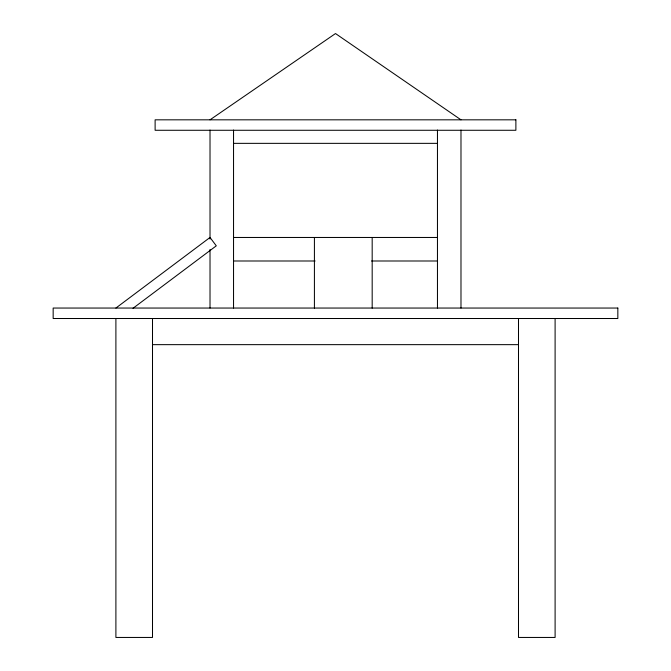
<?xml version="1.0" encoding="UTF-8"?>
<svg xmlns="http://www.w3.org/2000/svg" width="671" height="671" viewBox="0 0 671 671"><rect width="100%" height="100%" fill="white"/><g stroke="black" fill="none" stroke-linecap="round" stroke-linejoin="round"><path stroke-width="1.01" d="M115.898 308.048L210.015 237.467L216.288 245.829L133.001 308.299M210.015 119.824L335.5 33.55L460.985 119.824M233.542 143.351L437.458 143.351M233.542 237.467L437.458 237.467M233.542 260.994L315.11 260.994M371.575 260.994L437.458 260.994M152.502 344.651L518.498 344.651M555.102 318.507L555.102 637.45L518.498 637.45L518.498 318.507M460.985 130.048L460.985 308.048M437.458 130.048L437.458 308.048M372.179 237.467L372.179 308.115M314.414 237.467L314.414 308.115M233.542 130.048L233.542 308.048M210.015 130.048L210.015 239.035M210.015 249.486L210.015 308.048M152.502 318.507L152.502 637.45L115.898 637.45L115.898 318.507M515.882 119.824L155.118 119.824L155.118 130.275L515.882 130.275L515.882 119.824M617.84 308.048L53.16 308.048L53.16 318.507L617.84 318.507L617.84 308.048"/></g></svg>
